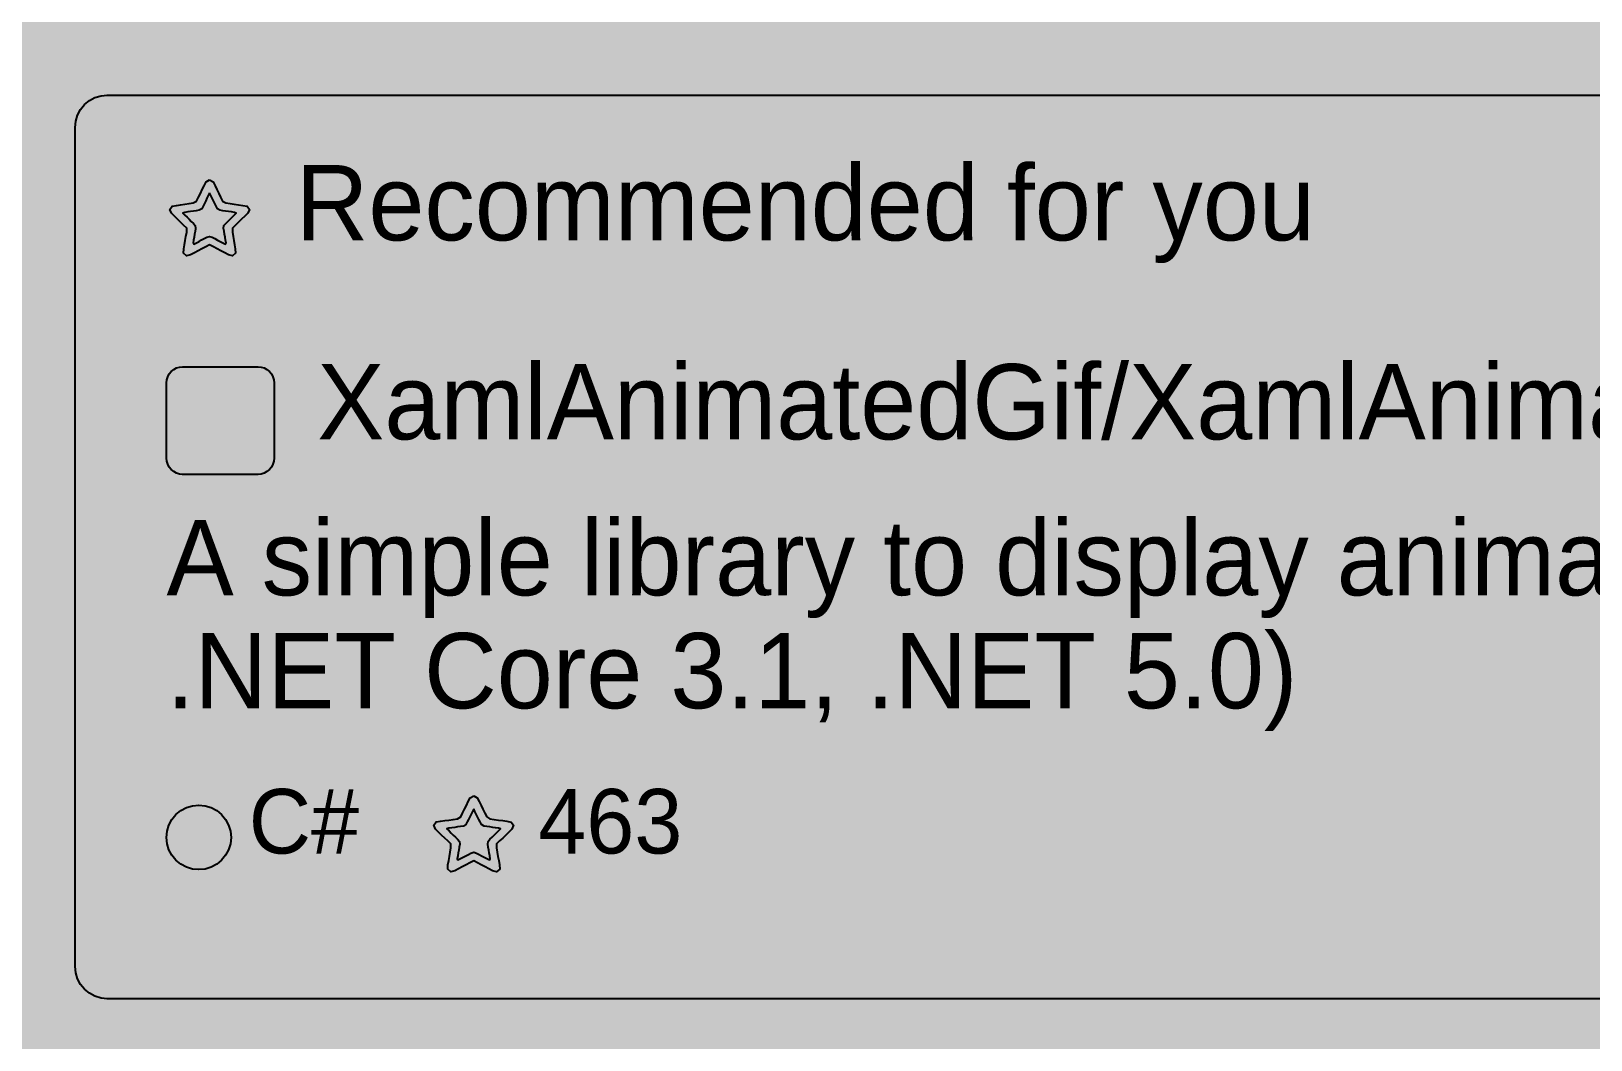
# Model space of a CAD drawing. Extents: x 0 to 2255, y 1 to 8699.
# Drawn here: x 335.9 to 625.7, y 3711.9 to 3899.5 of the extents above; entities that cross this region are included whole.
import ezdxf

# ---------------------------------------------------------------- set-up
doc = ezdxf.new("R2010")
doc.units = 0

msp = doc.modelspace()

# ---------------------------------------------------------------- hatches: boundary and pattern name
at = {"true_color": 0x0d1117}
for points in [[(0, 8699), (1280, 8699), (1280, 0.77), (0, 0.77)], [(0, 8635), (1280, 8635), (1280, 0.77), (0, 0.77)], [(350, 3887.58), (998.03, 3887.58), (998.03, 3887.58), (999.2, 3887.47), (1000.33, 3887.13), (1001.37, 3886.57), (1002.28, 3885.83), (1003.02, 3884.92), (1003.58, 3883.88), (1003.92, 3882.75), (1004.03, 3881.58), (1004.03, 3725.58), (1004.03, 3725.58), (1003.92, 3724.41), (1003.58, 3723.29), (1003.02, 3722.25), (1002.28, 3721.34), (1001.37, 3720.59), (1000.33, 3720.04), (999.2, 3719.7), (998.03, 3719.58), (350, 3719.58), (350, 3719.58), (348.83, 3719.7), (347.7, 3720.04), (346.67, 3720.59), (345.76, 3721.34), (345.01, 3722.25), (344.46, 3723.29), (344.12, 3724.41), (344, 3725.58), (344, 3881.58), (344, 3881.58), (344.12, 3882.75), (344.46, 3883.88), (345.01, 3884.92), (345.76, 3885.83), (346.67, 3886.57), (347.7, 3887.13), (348.83, 3887.47), (350, 3887.58)]]:
    msp.add_hatch(color=256, dxfattribs=at).paths.add_polyline_path(points, flags=0)
at = {"true_color": 0x010409}
msp.add_hatch(color=256, dxfattribs=at).paths.add_polyline_path([(0, 8635), (1280, 8635), (1280, 0.77), (0, 0.77)], flags=0)
at = {"true_color": 0x9198a1}
h = msp.add_hatch(color=256, dxfattribs=at)
h.paths.add_polyline_path([(369, 3871.83), (369.65, 3871.45), (370.01, 3870.74), (370.36, 3870.02), (370.71, 3869.31), (371.06, 3868.6), (371.41, 3867.89), (372.03, 3867.53), (372.81, 3867.42), (373.6, 3867.3), (374.39, 3867.19), (375.17, 3867.07), (375.96, 3866.93), (376.4, 3866.32), (376.09, 3865.63), (375.53, 3865.07), (374.96, 3864.52), (374.39, 3863.96), (373.82, 3863.41), (373.25, 3862.85), (373.24, 3862.11), (373.38, 3861.33), (373.51, 3860.54), (373.65, 3859.76), (373.78, 3858.98), (373.83, 3858.19), (373.26, 3857.69), (372.52, 3857.89), (371.81, 3858.26), (371.11, 3858.63), (370.41, 3859), (369.7, 3859.37), (369, 3859.74), (368.29, 3859.37), (367.59, 3859), (366.89, 3858.63), (366.18, 3858.26), (365.48, 3857.89), (364.73, 3857.69), (364.17, 3858.2), (364.22, 3858.98), (364.36, 3859.77), (364.49, 3860.55), (364.62, 3861.33), (364.76, 3862.12), (364.75, 3862.85), (364.18, 3863.41), (363.61, 3863.96), (363.04, 3864.52), (362.47, 3865.07), (361.9, 3865.63), (361.6, 3866.32), (362.04, 3866.94), (362.83, 3867.08), (363.61, 3867.19), (364.4, 3867.3), (365.19, 3867.42), (365.97, 3867.53), (366.58, 3867.89), (366.94, 3868.6), (367.29, 3869.31), (367.64, 3870.03), (367.99, 3870.74), (368.35, 3871.45), (369, 3871.83)], flags=0)
h.paths.add_polyline_path([(369, 3869.39), (368.76, 3868.9), (368.52, 3868.41), (368.28, 3867.92), (368.03, 3867.43), (367.79, 3866.94), (367.54, 3866.46), (367.08, 3866.18), (366.54, 3866.1), (366, 3866.02), (365.47, 3865.94), (364.93, 3865.86), (364.39, 3865.79), (364.03, 3865.65), (364.42, 3865.27), (364.81, 3864.88), (365.2, 3864.5), (365.6, 3864.12), (365.99, 3863.74), (366.34, 3863.33), (366.4, 3862.8), (366.31, 3862.26), (366.21, 3861.73), (366.12, 3861.19), (366.03, 3860.65), (365.94, 3860.11), (366.08, 3859.89), (366.56, 3860.15), (367.04, 3860.4), (367.52, 3860.66), (368.01, 3860.91), (368.49, 3861.16), (369, 3861.33), (369.51, 3861.16), (369.99, 3860.91), (370.48, 3860.65), (370.96, 3860.4), (371.44, 3860.15), (371.93, 3859.89), (372.06, 3860.11), (371.97, 3860.65), (371.88, 3861.19), (371.79, 3861.73), (371.69, 3862.27), (371.6, 3862.8), (371.66, 3863.34), (372.01, 3863.74), (372.4, 3864.12), (372.8, 3864.5), (373.19, 3864.89), (373.58, 3865.27), (373.97, 3865.65), (373.61, 3865.79), (373.07, 3865.86), (372.53, 3865.94), (371.99, 3866.02), (371.45, 3866.1), (370.91, 3866.18), (370.46, 3866.46), (370.21, 3866.94), (369.97, 3867.43), (369.72, 3867.92), (369.48, 3868.41), (369.24, 3868.9), (369, 3869.39)], flags=0)
at = {"true_color": 0xffffff}
msp.add_hatch(color=256, dxfattribs=at).paths.add_polyline_path([(364, 3837.08), (378, 3837.08), (378, 3837.08), (378.59, 3837.03), (379.15, 3836.86), (379.67, 3836.58), (380.12, 3836.2), (380.49, 3835.75), (380.77, 3835.23), (380.94, 3834.67), (381, 3834.08), (381, 3820.08), (381, 3820.08), (380.94, 3819.5), (380.77, 3818.94), (380.49, 3818.42), (380.12, 3817.96), (379.67, 3817.59), (379.15, 3817.31), (378.59, 3817.14), (378, 3817.08), (364, 3817.08), (364, 3817.08), (363.41, 3817.14), (362.85, 3817.31), (362.33, 3817.59), (361.88, 3817.96), (361.51, 3818.42), (361.23, 3818.94), (361.06, 3819.5), (361, 3820.08), (361, 3834.08), (361, 3834.08), (361.06, 3834.67), (361.23, 3835.23), (361.51, 3835.75), (361.88, 3836.2), (362.33, 3836.58), (362.85, 3836.86), (363.41, 3837.03), (364, 3837.08)], flags=0)
at = {"true_color": 0x9198a1}
h = msp.add_hatch(color=256, dxfattribs=at)
h.paths.add_polyline_path([(418.08, 3757.33), (418.74, 3756.95), (419.09, 3756.24), (419.44, 3755.52), (419.79, 3754.81), (420.15, 3754.1), (420.5, 3753.39), (421.11, 3753.03), (421.9, 3752.92), (422.68, 3752.8), (423.47, 3752.69), (424.26, 3752.57), (425.04, 3752.43), (425.49, 3751.82), (425.18, 3751.13), (424.61, 3750.57), (424.04, 3750.02), (423.47, 3749.46), (422.9, 3748.91), (422.33, 3748.35), (422.33, 3747.61), (422.46, 3746.83), (422.59, 3746.04), (422.73, 3745.26), (422.86, 3744.48), (422.91, 3743.69), (422.35, 3743.19), (421.6, 3743.39), (420.9, 3743.76), (420.19, 3744.13), (419.49, 3744.5), (418.78, 3744.87), (418.08, 3745.24), (417.38, 3744.87), (416.67, 3744.5), (415.97, 3744.13), (415.27, 3743.76), (414.56, 3743.39), (413.81, 3743.19), (413.25, 3743.7), (413.3, 3744.48), (413.44, 3745.27), (413.57, 3746.05), (413.71, 3746.83), (413.84, 3747.62), (413.83, 3748.35), (413.26, 3748.91), (412.69, 3749.46), (412.12, 3750.02), (411.56, 3750.57), (410.99, 3751.13), (410.68, 3751.82), (411.13, 3752.44), (411.91, 3752.58), (412.7, 3752.69), (413.48, 3752.8), (414.27, 3752.92), (415.06, 3753.03), (415.67, 3753.39), (416.02, 3754.1), (416.37, 3754.81), (416.72, 3755.53), (417.08, 3756.24), (417.43, 3756.95), (418.08, 3757.33)], flags=0)
h.paths.add_polyline_path([(418.08, 3754.89), (417.84, 3754.4), (417.6, 3753.91), (417.36, 3753.42), (417.12, 3752.93), (416.88, 3752.44), (416.62, 3751.96), (416.17, 3751.68), (415.63, 3751.6), (415.09, 3751.52), (414.55, 3751.44), (414.01, 3751.36), (413.47, 3751.29), (413.12, 3751.15), (413.51, 3750.77), (413.9, 3750.38), (414.29, 3750), (414.68, 3749.62), (415.07, 3749.24), (415.43, 3748.83), (415.48, 3748.3), (415.39, 3747.76), (415.3, 3747.23), (415.2, 3746.69), (415.11, 3746.15), (415.02, 3745.61), (415.16, 3745.39), (415.64, 3745.65), (416.13, 3745.9), (416.61, 3746.16), (417.09, 3746.41), (417.57, 3746.66), (418.08, 3746.83), (418.59, 3746.66), (419.08, 3746.41), (419.56, 3746.15), (420.04, 3745.9), (420.53, 3745.65), (421.01, 3745.39), (421.15, 3745.61), (421.05, 3746.15), (420.96, 3746.69), (420.87, 3747.23), (420.78, 3747.77), (420.68, 3748.3), (420.74, 3748.84), (421.1, 3749.24), (421.49, 3749.62), (421.88, 3750), (422.27, 3750.39), (422.66, 3750.77), (423.05, 3751.15), (422.7, 3751.29), (422.16, 3751.36), (421.62, 3751.44), (421.08, 3751.52), (420.54, 3751.6), (420, 3751.68), (419.54, 3751.96), (419.29, 3752.44), (419.05, 3752.93), (418.81, 3753.42), (418.57, 3753.91), (418.32, 3754.4), (418.08, 3754.89)], flags=0)
at = {"true_color": 0x178600}
msp.add_hatch(color=256, dxfattribs=at).paths.add_polyline_path([(367, 3755.58), (367, 3755.58), (367, 3755.58), (368.17, 3755.47), (369.3, 3755.13), (370.33, 3754.57), (371.24, 3753.83), (371.99, 3752.92), (372.54, 3751.88), (372.88, 3750.75), (373, 3749.58), (373, 3749.58), (373, 3749.58), (372.88, 3748.41), (372.54, 3747.29), (371.99, 3746.25), (371.24, 3745.34), (370.33, 3744.59), (369.3, 3744.04), (368.17, 3743.7), (367, 3743.58), (367, 3743.58), (367, 3743.58), (365.83, 3743.7), (364.7, 3744.04), (363.67, 3744.59), (362.76, 3745.34), (362.01, 3746.25), (361.46, 3747.29), (361.12, 3748.41), (361, 3749.58), (361, 3749.58), (361, 3749.58), (361.12, 3750.75), (361.46, 3751.88), (362.01, 3752.92), (362.76, 3753.83), (363.67, 3754.57), (364.7, 3755.13), (365.83, 3755.47), (367, 3755.58)], flags=0)

# ---------------------------------------------------------------- linework, layer by layer
at = {"true_color": 0x3d444d}
msp.add_lwpolyline([(998.03, 3719.58), (350, 3719.58), (350, 3719.58), (348.83, 3719.7), (347.7, 3720.04), (346.67, 3720.59), (345.76, 3721.34), (345.01, 3722.25), (344.46, 3723.29), (344.12, 3724.41), (344, 3725.58), (344, 3881.58), (344, 3881.58), (344.12, 3882.75), (344.46, 3883.88), (345.01, 3884.92), (345.76, 3885.83), (346.67, 3886.57), (347.7, 3887.13), (348.83, 3887.47), (350, 3887.58), (350, 3887.58), (998.03, 3887.58)], dxfattribs=at)
at = {"true_color": 0x9198a1}
for points in [[(369, 3871.83), (369.65, 3871.45), (370.01, 3870.74), (370.36, 3870.02), (370.71, 3869.31), (371.06, 3868.6), (371.41, 3867.89), (372.03, 3867.53), (372.81, 3867.42), (373.6, 3867.3), (374.39, 3867.19), (375.17, 3867.07), (375.96, 3866.93), (376.4, 3866.32), (376.09, 3865.63), (375.53, 3865.07), (374.96, 3864.52), (374.39, 3863.96), (373.82, 3863.41), (373.25, 3862.85), (373.24, 3862.11), (373.38, 3861.33), (373.51, 3860.54), (373.65, 3859.76), (373.78, 3858.98), (373.83, 3858.19), (373.26, 3857.69), (372.52, 3857.89), (371.81, 3858.26), (371.11, 3858.63), (370.41, 3859), (369.7, 3859.37), (369, 3859.74), (368.29, 3859.37), (367.59, 3859), (366.89, 3858.63), (366.18, 3858.26), (365.48, 3857.89), (364.73, 3857.69), (364.17, 3858.2), (364.22, 3858.98), (364.36, 3859.77), (364.49, 3860.55), (364.62, 3861.33), (364.76, 3862.12), (364.75, 3862.85), (364.18, 3863.41), (363.61, 3863.96), (363.04, 3864.52), (362.47, 3865.07), (361.9, 3865.63), (361.6, 3866.32), (362.04, 3866.94), (362.83, 3867.08), (363.61, 3867.19), (364.4, 3867.3), (365.19, 3867.42), (365.97, 3867.53), (366.58, 3867.89), (366.94, 3868.6), (367.29, 3869.31), (367.64, 3870.03), (367.99, 3870.74), (368.35, 3871.45), (369, 3871.83)], [(369, 3869.39), (368.76, 3868.9), (368.52, 3868.41), (368.28, 3867.92), (368.03, 3867.43), (367.79, 3866.94), (367.54, 3866.46), (367.08, 3866.18), (366.54, 3866.1), (366, 3866.02), (365.47, 3865.94), (364.93, 3865.86), (364.39, 3865.79), (364.03, 3865.65), (364.42, 3865.27), (364.81, 3864.88), (365.2, 3864.5), (365.6, 3864.12), (365.99, 3863.74), (366.34, 3863.33), (366.4, 3862.8), (366.31, 3862.26), (366.21, 3861.73), (366.12, 3861.19), (366.03, 3860.65), (365.94, 3860.11), (366.08, 3859.89), (366.56, 3860.15), (367.04, 3860.4), (367.52, 3860.66), (368.01, 3860.91), (368.49, 3861.16), (369, 3861.33), (369.51, 3861.16), (369.99, 3860.91), (370.48, 3860.65), (370.96, 3860.4), (371.44, 3860.15), (371.93, 3859.89), (372.06, 3860.11), (371.97, 3860.65), (371.88, 3861.19), (371.79, 3861.73), (371.69, 3862.27), (371.6, 3862.8), (371.66, 3863.34), (372.01, 3863.74), (372.4, 3864.12), (372.8, 3864.5), (373.19, 3864.89), (373.58, 3865.27), (373.97, 3865.65), (373.61, 3865.79), (373.07, 3865.86), (372.53, 3865.94), (371.99, 3866.02), (371.45, 3866.1), (370.91, 3866.18), (370.46, 3866.46), (370.21, 3866.94), (369.97, 3867.43), (369.72, 3867.92), (369.48, 3868.41), (369.24, 3868.9), (369, 3869.39)], [(418.08, 3757.33), (418.74, 3756.95), (419.09, 3756.24), (419.44, 3755.52), (419.79, 3754.81), (420.15, 3754.1), (420.5, 3753.39), (421.11, 3753.03), (421.9, 3752.92), (422.68, 3752.8), (423.47, 3752.69), (424.26, 3752.57), (425.04, 3752.43), (425.49, 3751.82), (425.18, 3751.13), (424.61, 3750.57), (424.04, 3750.02), (423.47, 3749.46), (422.9, 3748.91), (422.33, 3748.35), (422.33, 3747.61), (422.46, 3746.83), (422.59, 3746.04), (422.73, 3745.26), (422.86, 3744.48), (422.91, 3743.69), (422.35, 3743.19), (421.6, 3743.39), (420.9, 3743.76), (420.19, 3744.13), (419.49, 3744.5), (418.78, 3744.87), (418.08, 3745.24), (417.38, 3744.87), (416.67, 3744.5), (415.97, 3744.13), (415.27, 3743.76), (414.56, 3743.39), (413.81, 3743.19), (413.25, 3743.7), (413.3, 3744.48), (413.44, 3745.27), (413.57, 3746.05), (413.71, 3746.83), (413.84, 3747.62), (413.83, 3748.35), (413.26, 3748.91), (412.69, 3749.46), (412.12, 3750.02), (411.56, 3750.57), (410.99, 3751.13), (410.68, 3751.82), (411.13, 3752.44), (411.91, 3752.58), (412.7, 3752.69), (413.48, 3752.8), (414.27, 3752.92), (415.06, 3753.03), (415.67, 3753.39), (416.02, 3754.1), (416.37, 3754.81), (416.72, 3755.53), (417.08, 3756.24), (417.43, 3756.95), (418.08, 3757.33)], [(418.08, 3754.89), (417.84, 3754.4), (417.6, 3753.91), (417.36, 3753.42), (417.12, 3752.93), (416.88, 3752.44), (416.62, 3751.96), (416.17, 3751.68), (415.63, 3751.6), (415.09, 3751.52), (414.55, 3751.44), (414.01, 3751.36), (413.47, 3751.29), (413.12, 3751.15), (413.51, 3750.77), (413.9, 3750.38), (414.29, 3750), (414.68, 3749.62), (415.07, 3749.24), (415.43, 3748.83), (415.48, 3748.3), (415.39, 3747.76), (415.3, 3747.23), (415.2, 3746.69), (415.11, 3746.15), (415.02, 3745.61), (415.16, 3745.39), (415.64, 3745.65), (416.13, 3745.9), (416.61, 3746.16), (417.09, 3746.41), (417.57, 3746.66), (418.08, 3746.83), (418.59, 3746.66), (419.08, 3746.41), (419.56, 3746.15), (420.04, 3745.9), (420.53, 3745.65), (421.01, 3745.39), (421.15, 3745.61), (421.05, 3746.15), (420.96, 3746.69), (420.87, 3747.23), (420.78, 3747.77), (420.68, 3748.3), (420.74, 3748.84), (421.1, 3749.24), (421.49, 3749.62), (421.88, 3750), (422.27, 3750.39), (422.66, 3750.77), (423.05, 3751.15), (422.7, 3751.29), (422.16, 3751.36), (421.62, 3751.44), (421.08, 3751.52), (420.54, 3751.6), (420, 3751.68), (419.54, 3751.96), (419.29, 3752.44), (419.05, 3752.93), (418.81, 3753.42), (418.57, 3753.91), (418.32, 3754.4), (418.08, 3754.89)]]:
    msp.add_lwpolyline(points, close=True, dxfattribs=at)
at = {"true_color": 0x010409}
msp.add_lwpolyline([(364, 3837.08), (378, 3837.08), (378, 3837.08), (378.59, 3837.03), (379.15, 3836.86), (379.67, 3836.58), (380.12, 3836.2), (380.49, 3835.75), (380.77, 3835.23), (380.94, 3834.67), (381, 3834.08), (381, 3820.08), (381, 3820.08), (380.94, 3819.5), (380.77, 3818.94), (380.49, 3818.42), (380.12, 3817.96), (379.67, 3817.59), (379.15, 3817.31), (378.59, 3817.14), (378, 3817.08), (364, 3817.08), (364, 3817.08), (363.41, 3817.14), (362.85, 3817.31), (362.33, 3817.59), (361.88, 3817.96), (361.51, 3818.42), (361.23, 3818.94), (361.06, 3819.5), (361, 3820.08), (361, 3834.08), (361, 3834.08), (361.06, 3834.67), (361.23, 3835.23), (361.51, 3835.75), (361.88, 3836.2), (362.33, 3836.58), (362.85, 3836.86), (363.41, 3837.03), (364, 3837.08)], close=True, dxfattribs=at)
at = {"true_color": 0xffffff}
msp.add_lwpolyline([(367, 3755.58), (367, 3755.58), (367, 3755.58), (368.17, 3755.47), (369.3, 3755.13), (370.33, 3754.57), (371.24, 3753.83), (371.99, 3752.92), (372.54, 3751.88), (372.88, 3750.75), (373, 3749.58), (373, 3749.58), (373, 3749.58), (372.88, 3748.41), (372.54, 3747.29), (371.99, 3746.25), (371.24, 3745.34), (370.33, 3744.59), (369.3, 3744.04), (368.17, 3743.7), (367, 3743.58), (367, 3743.58), (367, 3743.58), (365.83, 3743.7), (364.7, 3744.04), (363.67, 3744.59), (362.76, 3745.34), (362.01, 3746.25), (361.46, 3747.29), (361.12, 3748.41), (361, 3749.58), (361, 3749.58), (361, 3749.58), (361.12, 3750.75), (361.46, 3751.88), (362.01, 3752.92), (362.76, 3753.83), (363.67, 3754.57), (364.7, 3755.13), (365.83, 3755.47), (367, 3755.58)], close=True, dxfattribs=at)

# ---------------------------------------------------------------- texts
at = {"true_color": 0x9198a1}
for s, height, p in [('Recommended for you', 14, (385, 3860.58)), ('C#', 12, (376.28, 3746.58)), ('463', 12, (430.08, 3746.58))]:
    msp.add_text(s, height=height, dxfattribs=at).set_placement(p)
at = {"true_color": 0xf0f6fc}
for s, p in [('XamlAnimatedGif/XamlAnimatedGif', (389, 3823.58)), ('A simple library to display animated GIF images in WPF apps (.NET Framework 4.5,', (361, 3794.58)), ('.NET Core 3.1, .NET 5.0)', (361, 3773.58))]:
    msp.add_text(s, height=14, dxfattribs=at).set_placement(p)

doc.saveas('drawing.dxf')
